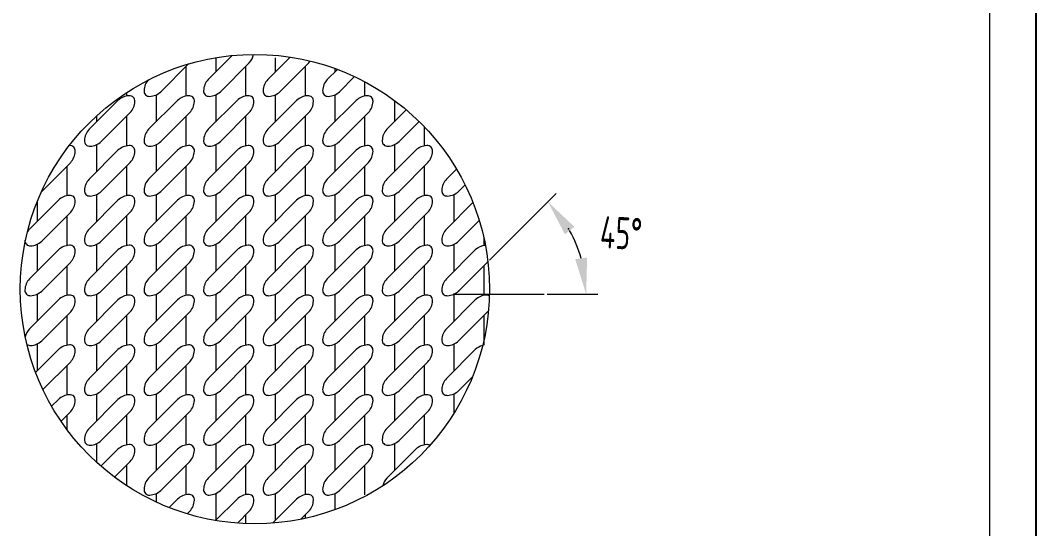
# Model space of a CAD drawing. Header units: millimetres. Extents: x 0 to 420, y 0 to 297.
# Drawn here: x 309.2 to 420, y 148.1 to 203.5 of the extents above; entities that cross this region are included whole.
import ezdxf

# ---------------------------------------------------------------- set-up
doc = ezdxf.new("R2010")
doc.units = ezdxf.units.MM
doc.header["$LTSCALE"] = 10
doc.header["$PDSIZE"] = -5
doc.layers.get('Defpoints').update_dxf_attribs({"lineweight": 18})
for name, color, linetype, lineweight in [('2细线层', 4, 'Continuous', 18), ('7标注层', 4, 'Continuous', 18), ('LAYER3', 4, 'Continuous', 18), ('粗线', 7, 'Continuous', 15)]:
    doc.layers.add(name, color=color, linetype=linetype, lineweight=lineweight)
doc.layers.add('边框', color=7, linetype='Continuous', lineweight=18, plot=False)
doc.styles.get("Standard").update_dxf_attribs({"font": 'isocp.shx', "width": 0.707, "bigfont": 'gbcbig.shx'})

msp = doc.modelspace()

# ---------------------------------------------------------------- hatches: boundary and pattern name
at = {"layer": 'LAYER3'}
for points in [[(368.63266, 180.18078), (369.68007, 180.97173), (366.78351, 183.71846)], [(371.06307, 177.63287), (369.76316, 177.45153), (370.95712, 173.64246)]]:
    msp.add_hatch(color=256, dxfattribs=at).paths.add_polyline_path(points, flags=0)

# ---------------------------------------------------------------- linework, layer by layer
at = {"layer": '2细线层'}
for p, q in [((329.71626, 197.04658), (332.33376, 199.66407)), ((330.54872, 199.42651), (330.54872, 197.87904)), ((336.21314, 197.04658), (338.66062, 199.49406)), ((337.04559, 199.42651), (337.04559, 197.87904)), ((324.55582, 195.71015), (327.58887, 198.74319)), ((327.30028, 198.45461), (327.30028, 195.23655)), ((331.05269, 195.71015), (334.21001, 198.86747)), ((333.79716, 198.45461), (333.79716, 195.23655)), ((337.54957, 195.71015), (340.70689, 198.86747)), ((340.29403, 198.45461), (340.29403, 195.23655)), ((342.71001, 197.04658), (343.81374, 198.1503)), ((343.54247, 198.25046), (343.54247, 197.87904)), ((344.04644, 195.71015), (345.69359, 197.35729)), ((346.79091, 196.80946), (346.79091, 195.23655)), ((320.80341, 195.60783), (320.80341, 195.23655)), ((324.05184, 195.37746), (324.05184, 192.44529)), ((330.54872, 195.37746), (330.54872, 192.44529)), ((337.04559, 195.37746), (337.04559, 192.44529)), ((343.54247, 195.37746), (343.54247, 192.44529)), ((316.72251, 191.61283), (319.87983, 194.77015)), ((323.21939, 191.61283), (326.37671, 194.77015)), ((329.71626, 191.61283), (332.87358, 194.77015)), ((336.21314, 191.61283), (339.37046, 194.77015)), ((342.71001, 191.61283), (345.86733, 194.77015)), ((350.03934, 194.76339), (350.03934, 192.44529)), ((317.55497, 193.08755), (317.55497, 192.44529)), ((318.05894, 190.2764), (321.21626, 193.43372)), ((320.80341, 193.02086), (320.80341, 189.8028)), ((324.55582, 190.2764), (327.71314, 193.43372)), ((327.30028, 193.02086), (327.30028, 189.8028)), ((331.05269, 190.2764), (334.21001, 193.43372)), ((333.79716, 193.02086), (333.79716, 189.8028)), ((337.54957, 190.2764), (340.70689, 193.43372)), ((340.29403, 193.02086), (340.29403, 189.8028)), ((344.04644, 190.2764), (347.20376, 193.43372)), ((346.79091, 193.02086), (346.79091, 189.8028)), ((349.20689, 191.61283), (351.33343, 193.73937)), ((350.54332, 190.2764), (352.73239, 192.46547)), ((353.28778, 191.90376), (353.28778, 189.8028)), ((317.55497, 189.94371), (317.55497, 187.01154)), ((324.05184, 189.94371), (324.05184, 187.01154)), ((330.54872, 189.94371), (330.54872, 187.01154)), ((337.04559, 189.94371), (337.04559, 187.01154)), ((343.54247, 189.94371), (343.54247, 187.01154)), ((350.03934, 189.94371), (350.03934, 187.01154)), ((316.72251, 186.17908), (319.87983, 189.3364)), ((323.21939, 186.17908), (326.37671, 189.3364)), ((329.71626, 186.17908), (332.87358, 189.3364)), ((336.21314, 186.17908), (339.37046, 189.3364)), ((342.71001, 186.17908), (345.86733, 189.3364)), ((349.20689, 186.17908), (352.36421, 189.3364)), ((311.56207, 184.84265), (314.71939, 187.99997)), ((314.30653, 187.58711), (314.30653, 184.36905)), ((318.05894, 184.84265), (321.21626, 187.99997)), ((320.80341, 187.58711), (320.80341, 184.36905)), ((324.55582, 184.84265), (327.71314, 187.99997)), ((327.30028, 187.58711), (327.30028, 184.36905)), ((331.05269, 184.84265), (334.21001, 187.99997)), ((333.79716, 187.58711), (333.79716, 184.36905)), ((337.54957, 184.84265), (340.70689, 187.99997)), ((340.29403, 187.58711), (340.29403, 184.36905)), ((344.04644, 184.84265), (347.20376, 187.99997)), ((346.79091, 187.58711), (346.79091, 184.36905)), ((350.54332, 184.84265), (353.70064, 187.99997)), ((353.28778, 187.58711), (353.28778, 184.36905)), ((355.70376, 186.17908), (356.80592, 187.28124)), ((357.04019, 184.84265), (357.74777, 185.55022)), ((310.22564, 180.74533), (313.38296, 183.90265)), ((316.72251, 180.74533), (319.87983, 183.90265)), ((317.55497, 184.50996), (317.55497, 181.57779)), ((323.21939, 180.74533), (326.37671, 183.90265)), ((324.05184, 184.50996), (324.05184, 181.57779)), ((329.71626, 180.74533), (332.87358, 183.90265)), ((330.54872, 184.50996), (330.54872, 181.57779)), ((336.21314, 180.74533), (339.37046, 183.90265)), ((337.04559, 184.50996), (337.04559, 181.57779)), ((342.71001, 180.74533), (345.86733, 183.90265)), ((343.54247, 184.50996), (343.54247, 181.57779)), ((349.20689, 180.74533), (352.36421, 183.90265)), ((350.03934, 184.50996), (350.03934, 181.57779)), ((356.53622, 184.50996), (356.53622, 181.57779)), ((311.05809, 183.70597), (311.05809, 181.57779)), ((355.70376, 180.74533), (358.59837, 183.63994)), ((311.56207, 179.4089), (314.71939, 182.56622)), ((314.30653, 182.15336), (314.30653, 178.9353)), ((318.05894, 179.4089), (321.21626, 182.56622)), ((320.80341, 182.15336), (320.80341, 178.9353)), ((324.55582, 179.4089), (327.71314, 182.56622)), ((327.30028, 182.15336), (327.30028, 178.9353)), ((331.05269, 179.4089), (334.21001, 182.56622)), ((333.79716, 182.15336), (333.79716, 178.9353)), ((337.54957, 179.4089), (340.70689, 182.56622)), ((340.29403, 182.15336), (340.29403, 178.9353)), ((344.04644, 179.4089), (347.20376, 182.56622)), ((346.79091, 182.15336), (346.79091, 178.9353)), ((350.54332, 179.4089), (353.70064, 182.56622)), ((353.28778, 182.15336), (353.28778, 178.9353)), ((357.04019, 179.4089), (359.29197, 181.66068)), ((359.78466, 179.79655), (359.78466, 178.9353)), ((310.22564, 175.31158), (313.38296, 178.4689)), ((311.05809, 179.07621), (311.05809, 176.14404)), ((316.72251, 175.31158), (319.87983, 178.4689)), ((317.55497, 179.07621), (317.55497, 176.14404)), ((323.21939, 175.31158), (326.37671, 178.4689)), ((324.05184, 179.07621), (324.05184, 176.14404)), ((329.71626, 175.31158), (332.87358, 178.4689)), ((330.54872, 179.07621), (330.54872, 176.14404)), ((336.21314, 175.31158), (339.37046, 178.4689)), ((337.04559, 179.07621), (337.04559, 176.14404)), ((342.71001, 175.31158), (345.86733, 178.4689)), ((343.54247, 179.07621), (343.54247, 176.14404)), ((349.20689, 175.31158), (352.36421, 178.4689)), ((350.03934, 179.07621), (350.03934, 176.14404)), ((355.70376, 175.31158), (358.86108, 178.4689)), ((356.53622, 179.07621), (356.53622, 176.14404)), ((311.56207, 173.97515), (314.71939, 177.13247)), ((314.30653, 176.71961), (314.30653, 173.50155)), ((318.05894, 173.97515), (321.21626, 177.13247)), ((320.80341, 176.71961), (320.80341, 173.50155)), ((324.55582, 173.97515), (327.71314, 177.13247)), ((327.30028, 176.71961), (327.30028, 173.50155)), ((331.05269, 173.97515), (334.21001, 177.13247)), ((333.79716, 176.71961), (333.79716, 173.50155)), ((337.54957, 173.97515), (340.70689, 177.13247)), ((340.29403, 176.71961), (340.29403, 173.50155)), ((344.04644, 173.97515), (347.20376, 177.13247)), ((346.79091, 176.71961), (346.79091, 173.50155)), ((350.54332, 173.97515), (353.70064, 177.13247)), ((353.28778, 176.71961), (353.28778, 173.50155)), ((357.04019, 173.97515), (360.19751, 177.13247)), ((359.78466, 176.71961), (359.78466, 173.50155)), ((310.22564, 169.87783), (313.38296, 173.03515)), ((311.05809, 173.64246), (311.05809, 170.71029)), ((316.72251, 169.87783), (319.87983, 173.03515)), ((317.55497, 173.64246), (317.55497, 170.71029)), ((323.21939, 169.87783), (326.37671, 173.03515)), ((324.05184, 173.64246), (324.05184, 170.71029)), ((329.71626, 169.87783), (332.87358, 173.03515)), ((330.54872, 173.64246), (330.54872, 170.71029)), ((336.21314, 169.87783), (339.37046, 173.03515)), ((337.04559, 173.64246), (337.04559, 170.71029)), ((342.71001, 169.87783), (345.86733, 173.03515)), ((343.54247, 173.64246), (343.54247, 170.71029)), ((349.20689, 169.87783), (352.36421, 173.03515)), ((350.03934, 173.64246), (350.03934, 170.71029)), ((355.70376, 169.87783), (358.86108, 173.03515)), ((356.53622, 173.64246), (356.53622, 170.71029)), ((311.56207, 168.5414), (314.71939, 171.69872)), ((314.30653, 171.28586), (314.30653, 168.0678)), ((318.05894, 168.5414), (321.21626, 171.69872)), ((320.80341, 171.28586), (320.80341, 168.0678)), ((324.55582, 168.5414), (327.71314, 171.69872)), ((327.30028, 171.28586), (327.30028, 168.0678)), ((331.05269, 168.5414), (334.21001, 171.69872)), ((333.79716, 171.28586), (333.79716, 168.0678)), ((337.54957, 168.5414), (340.70689, 171.69872)), ((340.29403, 171.28586), (340.29403, 168.0678)), ((344.04644, 168.5414), (347.20376, 171.69872)), ((346.79091, 171.28586), (346.79091, 168.0678)), ((350.54332, 168.5414), (353.70064, 171.69872)), ((353.28778, 171.28586), (353.28778, 168.0678)), ((357.04019, 168.5414), (360.19751, 171.69872)), ((359.78466, 171.28586), (359.78466, 168.0678)), ((310.89147, 165.10991), (313.38296, 167.6014)), ((311.05809, 168.20871), (311.05809, 165.27654)), ((316.72251, 164.44408), (319.87983, 167.6014)), ((317.55497, 168.20871), (317.55497, 165.27654)), ((323.21939, 164.44408), (326.37671, 167.6014)), ((324.05184, 168.20871), (324.05184, 165.27654)), ((329.71626, 164.44408), (332.87358, 167.6014)), ((330.54872, 168.20871), (330.54872, 165.27654)), ((336.21314, 164.44408), (339.37046, 167.6014)), ((337.04559, 168.20871), (337.04559, 165.27654)), ((342.71001, 164.44408), (345.86733, 167.6014)), ((343.54247, 168.20871), (343.54247, 165.27654)), ((349.20689, 164.44408), (352.36421, 167.6014)), ((350.03934, 168.20871), (350.03934, 165.27654)), ((355.70376, 164.44408), (358.86108, 167.6014)), ((356.53622, 168.20871), (356.53622, 165.27654)), ((311.68996, 163.23554), (314.71939, 166.26497)), ((318.05894, 163.10765), (321.21626, 166.26497)), ((324.55582, 163.10765), (327.71314, 166.26497)), ((331.05269, 163.10765), (334.21001, 166.26497)), ((337.54957, 163.10765), (340.70689, 166.26497)), ((344.04644, 163.10765), (347.20376, 166.26497)), ((350.54332, 163.10765), (353.70064, 166.26497)), ((314.30653, 165.85211), (314.30653, 162.63405)), ((320.80341, 165.85211), (320.80341, 162.63405)), ((327.30028, 165.85211), (327.30028, 162.63405)), ((333.79716, 165.85211), (333.79716, 162.63405)), ((340.29403, 165.85211), (340.29403, 162.63405)), ((346.79091, 165.85211), (346.79091, 162.63405)), ((353.28778, 165.85211), (353.28778, 162.63405)), ((357.04019, 163.10765), (358.543, 164.61046)), ((312.63902, 161.42372), (313.38296, 162.16765)), ((316.72251, 159.01033), (319.87983, 162.16765)), ((317.55497, 162.77496), (317.55497, 159.84279)), ((323.21939, 159.01033), (326.37671, 162.16765)), ((324.05184, 162.77496), (324.05184, 159.84279)), ((329.71626, 159.01033), (332.87358, 162.16765)), ((330.54872, 162.77496), (330.54872, 159.84279)), ((336.21314, 159.01033), (339.37046, 162.16765)), ((337.04559, 162.77496), (337.04559, 159.84279)), ((342.71001, 159.01033), (345.86733, 162.16765)), ((343.54247, 162.77496), (343.54247, 159.84279)), ((349.20689, 159.01033), (352.36421, 162.16765)), ((350.03934, 162.77496), (350.03934, 159.84279)), ((356.53622, 162.77496), (356.53622, 160.66447)), ((313.66956, 159.78139), (314.71939, 160.83122)), ((318.05894, 157.6739), (321.21626, 160.83122)), ((324.55582, 157.6739), (327.71314, 160.83122)), ((331.05269, 157.6739), (334.21001, 160.83122)), ((337.54957, 157.6739), (340.70689, 160.83122)), ((344.04644, 157.6739), (347.20376, 160.83122)), ((350.54332, 157.6739), (353.70064, 160.83122)), ((314.30653, 160.41836), (314.30653, 158.8886)), ((320.80341, 160.41836), (320.80341, 157.2003)), ((327.30028, 160.41836), (327.30028, 157.2003)), ((333.79716, 160.41836), (333.79716, 157.2003)), ((340.29403, 160.41836), (340.29403, 157.2003)), ((346.79091, 160.41836), (346.79091, 157.2003)), ((353.28778, 160.41836), (353.28778, 157.2003)), ((317.55497, 157.34121), (317.55497, 155.30109)), ((324.05184, 157.34121), (324.05184, 154.40904)), ((330.54872, 157.34121), (330.54872, 154.40904)), ((337.04559, 157.34121), (337.04559, 154.40904)), ((343.54247, 157.34121), (343.54247, 154.40904)), ((350.03934, 157.34121), (350.03934, 154.40904)), ((318.02666, 154.88073), (319.87983, 156.7339)), ((323.21939, 153.57658), (326.37671, 156.7339)), ((329.71626, 153.57658), (332.87358, 156.7339)), ((336.21314, 153.57658), (339.37046, 156.7339)), ((342.71001, 153.57658), (345.86733, 156.7339)), ((349.20689, 153.57658), (352.36421, 156.7339)), ((319.50662, 153.68782), (321.21626, 155.39747)), ((324.55582, 152.24015), (327.71314, 155.39747)), ((331.05269, 152.24015), (334.21001, 155.39747)), ((337.54957, 152.24015), (340.70689, 155.39747)), ((344.04644, 152.24015), (347.20376, 155.39747)), ((320.80341, 154.98461), (320.80341, 152.7808)), ((327.30028, 154.98461), (327.30028, 151.76655)), ((333.79716, 154.98461), (333.79716, 151.76655)), ((340.29403, 154.98461), (340.29403, 151.76655)), ((346.79091, 154.98461), (346.79091, 151.76655)), ((324.05184, 151.90746), (324.05184, 150.97755)), ((330.54872, 151.90746), (330.54872, 148.96213)), ((337.04559, 151.90746), (337.04559, 148.96213)), ((343.54247, 151.90746), (343.54247, 150.13818)), ((325.45412, 150.37756), (326.37671, 151.30015)), ((330.53746, 148.96403), (332.87358, 151.30015)), ((336.74735, 148.67704), (339.37046, 151.30015)), ((327.43937, 149.68995), (327.71314, 149.96372)), ((332.92051, 148.67421), (334.21001, 149.96372)), ((333.79716, 149.55086), (333.79716, 148.62424)), ((339.84669, 149.10352), (340.70689, 149.96372)), ((340.29403, 149.55086), (340.29403, 149.19739))]:
    msp.add_line(p, q, dxfattribs=at)
msp.add_circle((334.81507, 174.19432), 25.59034, dxfattribs=at)
for centre, radius, start, end in [((332.80631, 200.15588), 1.90536, 317.4521926, 348.753342), ((339.30319, 200.15588), 1.90536, 317.4521926, 324.8891389), ((324.62309, 195.75817), 1.90536, 137.4521926, 177.5855008), ((331.11996, 195.75817), 1.90536, 137.4521926, 177.5855008), ((337.61684, 195.75817), 1.90536, 137.4521926, 177.5855008), ((344.11371, 195.75817), 1.90536, 137.4521926, 177.5855008), ((321.16824, 193.36645), 1.90536, 92.4144992, 132.5478074), ((321.1439, 194.69779), 0.57505, 354.4188803, 95.5811197), ((323.29175, 195.78251), 0.57505, 174.4188803, 275.5811197), ((323.26741, 197.11385), 1.90536, 272.4144992, 312.5478074), ((327.66512, 193.36645), 1.90536, 92.4144992, 132.5478074), ((327.64078, 194.69779), 0.57505, 354.4188803, 95.5811197), ((329.78862, 195.78251), 0.57505, 174.4188803, 275.5811197), ((329.76428, 197.11385), 1.90536, 272.4144992, 312.5478074), ((334.16199, 193.36645), 1.90536, 92.4144992, 132.5478074), ((334.13765, 194.69779), 0.57505, 354.4188803, 95.5811197), ((336.2855, 195.78251), 0.57505, 174.4188803, 275.5811197), ((336.26116, 197.11385), 1.90536, 272.4144992, 312.5478074), ((340.65887, 193.36645), 1.90536, 92.4144992, 132.5478074), ((340.63453, 194.69779), 0.57505, 354.4188803, 95.5811197), ((342.78237, 195.78251), 0.57505, 174.4188803, 275.5811197), ((342.75803, 197.11385), 1.90536, 272.4144992, 312.5478074), ((347.15574, 193.36645), 1.90536, 92.4144992, 132.5478074), ((347.1314, 194.69779), 0.57505, 354.4188803, 95.5811197), ((319.81256, 194.72213), 1.90536, 317.4521926, 357.5855008), ((326.30944, 194.72213), 1.90536, 317.4521926, 357.5855008), ((332.80631, 194.72213), 1.90536, 317.4521926, 357.5855008), ((339.30319, 194.72213), 1.90536, 317.4521926, 357.5855008), ((345.80006, 194.72213), 1.90536, 317.4521926, 357.5855008), ((318.12621, 190.32442), 1.90536, 137.4521926, 177.5855008), ((324.62309, 190.32442), 1.90536, 137.4521926, 177.5855008), ((331.11996, 190.32442), 1.90536, 137.4521926, 177.5855008), ((337.61684, 190.32442), 1.90536, 137.4521926, 177.5855008), ((344.11371, 190.32442), 1.90536, 137.4521926, 177.5855008), ((350.61059, 190.32442), 1.90536, 137.4521926, 177.5855008), ((314.67137, 187.9327), 1.90536, 92.4144992, 93.3298088), ((314.64703, 189.26404), 0.57505, 354.4188803, 95.5811197), ((316.79487, 190.34876), 0.57505, 174.4188803, 275.5811197), ((316.77053, 191.6801), 1.90536, 272.4144992, 312.5478074), ((321.16824, 187.9327), 1.90536, 92.4144992, 132.5478074), ((321.1439, 189.26404), 0.57505, 354.4188803, 95.5811197), ((323.29175, 190.34876), 0.57505, 174.4188803, 275.5811197), ((323.26741, 191.6801), 1.90536, 272.4144992, 312.5478074), ((327.66512, 187.9327), 1.90536, 92.4144992, 132.5478074), ((327.64078, 189.26404), 0.57505, 354.4188803, 95.5811197), ((329.78862, 190.34876), 0.57505, 174.4188803, 275.5811197), ((329.76428, 191.6801), 1.90536, 272.4144992, 312.5478074), ((334.16199, 187.9327), 1.90536, 92.4144992, 132.5478074), ((334.13765, 189.26404), 0.57505, 354.4188803, 95.5811197), ((336.2855, 190.34876), 0.57505, 174.4188803, 275.5811197), ((336.26116, 191.6801), 1.90536, 272.4144992, 312.5478074), ((340.65887, 187.9327), 1.90536, 92.4144992, 132.5478074), ((340.63453, 189.26404), 0.57505, 354.4188803, 95.5811197), ((342.78237, 190.34876), 0.57505, 174.4188803, 275.5811197), ((342.75803, 191.6801), 1.90536, 272.4144992, 312.5478074), ((347.15574, 187.9327), 1.90536, 92.4144992, 132.5478074), ((347.1314, 189.26404), 0.57505, 354.4188803, 95.5811197), ((349.27925, 190.34876), 0.57505, 174.4188803, 275.5811197), ((349.25491, 191.6801), 1.90536, 272.4144992, 312.5478074), ((353.65262, 187.9327), 1.90536, 92.4144992, 132.5478074), ((353.62828, 189.26404), 0.57505, 354.4188803, 95.5811197), ((313.31569, 189.28838), 1.90536, 317.4521926, 357.5855008), ((319.81256, 189.28838), 1.90536, 317.4521926, 357.5855008), ((326.30944, 189.28838), 1.90536, 317.4521926, 357.5855008), ((332.80631, 189.28838), 1.90536, 317.4521926, 357.5855008), ((339.30319, 189.28838), 1.90536, 317.4521926, 357.5855008), ((345.80006, 189.28838), 1.90536, 317.4521926, 357.5855008), ((352.29694, 189.28838), 1.90536, 317.4521926, 357.5855008), ((318.12621, 184.89067), 1.90536, 137.4521926, 177.5855008), ((324.62309, 184.89067), 1.90536, 137.4521926, 177.5855008), ((331.11996, 184.89067), 1.90536, 137.4521926, 177.5855008), ((337.61684, 184.89067), 1.90536, 137.4521926, 177.5855008), ((344.11371, 184.89067), 1.90536, 137.4521926, 177.5855008), ((350.61059, 184.89067), 1.90536, 137.4521926, 177.5855008), ((357.10746, 184.89067), 1.90536, 137.4521926, 177.5855008), ((310.27366, 186.24635), 1.90536, 311.4016527, 312.5478074), ((314.67137, 182.49895), 1.90536, 92.4144992, 132.5478074), ((314.64703, 183.83029), 0.57505, 354.4188803, 95.5811197), ((316.79487, 184.91501), 0.57505, 174.4188803, 275.5811197), ((316.77053, 186.24635), 1.90536, 272.4144992, 312.5478074), ((321.16824, 182.49895), 1.90536, 92.4144992, 132.5478074), ((321.1439, 183.83029), 0.57505, 354.4188803, 95.5811197), ((323.29175, 184.91501), 0.57505, 174.4188803, 275.5811197), ((323.26741, 186.24635), 1.90536, 272.4144992, 312.5478074), ((327.66512, 182.49895), 1.90536, 92.4144992, 132.5478074), ((327.64078, 183.83029), 0.57505, 354.4188803, 95.5811197), ((329.78862, 184.91501), 0.57505, 174.4188803, 275.5811197), ((329.76428, 186.24635), 1.90536, 272.4144992, 312.5478074), ((334.16199, 182.49895), 1.90536, 92.4144992, 132.5478074), ((334.13765, 183.83029), 0.57505, 354.4188803, 95.5811197), ((336.2855, 184.91501), 0.57505, 174.4188803, 275.5811197), ((336.26116, 186.24635), 1.90536, 272.4144992, 312.5478074), ((340.65887, 182.49895), 1.90536, 92.4144992, 132.5478074), ((340.63453, 183.83029), 0.57505, 354.4188803, 95.5811197), ((342.78237, 184.91501), 0.57505, 174.4188803, 275.5811197), ((342.75803, 186.24635), 1.90536, 272.4144992, 312.5478074), ((347.15574, 182.49895), 1.90536, 92.4144992, 132.5478074), ((347.1314, 183.83029), 0.57505, 354.4188803, 95.5811197), ((349.27925, 184.91501), 0.57505, 174.4188803, 275.5811197), ((349.25491, 186.24635), 1.90536, 272.4144992, 312.5478074), ((353.65262, 182.49895), 1.90536, 92.4144992, 132.5478074), ((353.62828, 183.83029), 0.57505, 354.4188803, 95.5811197), ((355.77612, 184.91501), 0.57505, 174.4188803, 275.5811197), ((355.75178, 186.24635), 1.90536, 272.4144992, 312.5478074), ((313.31569, 183.85463), 1.90536, 317.4521926, 357.5855008), ((319.81256, 183.85463), 1.90536, 317.4521926, 357.5855008), ((326.30944, 183.85463), 1.90536, 317.4521926, 357.5855008), ((332.80631, 183.85463), 1.90536, 317.4521926, 357.5855008), ((339.30319, 183.85463), 1.90536, 317.4521926, 357.5855008), ((345.80006, 183.85463), 1.90536, 317.4521926, 357.5855008), ((352.29694, 183.85463), 1.90536, 317.4521926, 357.5855008), ((311.62934, 179.45692), 1.90536, 137.4521926, 148.7964212), ((318.12621, 179.45692), 1.90536, 137.4521926, 177.5855008), ((324.62309, 179.45692), 1.90536, 137.4521926, 177.5855008), ((331.11996, 179.45692), 1.90536, 137.4521926, 177.5855008), ((337.61684, 179.45692), 1.90536, 137.4521926, 177.5855008), ((344.11371, 179.45692), 1.90536, 137.4521926, 177.5855008), ((350.61059, 179.45692), 1.90536, 137.4521926, 177.5855008), ((357.10746, 179.45692), 1.90536, 137.4521926, 177.5855008), ((310.298, 179.48126), 0.57505, 174.4188803, 275.5811197), ((316.79487, 179.48126), 0.57505, 174.4188803, 275.5811197), ((323.29175, 179.48126), 0.57505, 174.4188803, 275.5811197), ((329.78862, 179.48126), 0.57505, 174.4188803, 275.5811197), ((336.2855, 179.48126), 0.57505, 174.4188803, 275.5811197), ((342.78237, 179.48126), 0.57505, 174.4188803, 275.5811197), ((349.27925, 179.48126), 0.57505, 174.4188803, 275.5811197), ((355.77612, 179.48126), 0.57505, 174.4188803, 275.5811197), ((310.27366, 180.8126), 1.90536, 272.4144992, 312.5478074), ((314.67137, 177.0652), 1.90536, 92.4144992, 132.5478074), ((314.64703, 178.39654), 0.57505, 354.4188803, 95.5811197), ((316.77053, 180.8126), 1.90536, 272.4144992, 312.5478074), ((321.16824, 177.0652), 1.90536, 92.4144992, 132.5478074), ((321.1439, 178.39654), 0.57505, 354.4188803, 95.5811197), ((323.26741, 180.8126), 1.90536, 272.4144992, 312.5478074), ((327.66512, 177.0652), 1.90536, 92.4144992, 132.5478074), ((327.64078, 178.39654), 0.57505, 354.4188803, 95.5811197), ((329.76428, 180.8126), 1.90536, 272.4144992, 312.5478074), ((334.16199, 177.0652), 1.90536, 92.4144992, 132.5478074), ((334.13765, 178.39654), 0.57505, 354.4188803, 95.5811197), ((336.26116, 180.8126), 1.90536, 272.4144992, 312.5478074), ((340.65887, 177.0652), 1.90536, 92.4144992, 132.5478074), ((340.63453, 178.39654), 0.57505, 354.4188803, 95.5811197), ((342.75803, 180.8126), 1.90536, 272.4144992, 312.5478074), ((347.15574, 177.0652), 1.90536, 92.4144992, 132.5478074), ((347.1314, 178.39654), 0.57505, 354.4188803, 95.5811197), ((349.25491, 180.8126), 1.90536, 272.4144992, 312.5478074), ((353.65262, 177.0652), 1.90536, 92.4144992, 132.5478074), ((353.62828, 178.39654), 0.57505, 354.4188803, 95.5811197), ((355.75178, 180.8126), 1.90536, 272.4144992, 312.5478074), ((360.14949, 177.0652), 1.90536, 95.7811461, 132.5478074), ((313.31569, 178.42088), 1.90536, 317.4521926, 357.5855008), ((319.81256, 178.42088), 1.90536, 317.4521926, 357.5855008), ((326.30944, 178.42088), 1.90536, 317.4521926, 357.5855008), ((332.80631, 178.42088), 1.90536, 317.4521926, 357.5855008), ((339.30319, 178.42088), 1.90536, 317.4521926, 357.5855008), ((345.80006, 178.42088), 1.90536, 317.4521926, 357.5855008), ((352.29694, 178.42088), 1.90536, 317.4521926, 357.5855008), ((358.79381, 178.42088), 1.90536, 317.4521926, 318.9961732), ((311.62934, 174.02317), 1.90536, 137.4521926, 177.5855008), ((318.12621, 174.02317), 1.90536, 137.4521926, 177.5855008), ((324.62309, 174.02317), 1.90536, 137.4521926, 177.5855008), ((331.11996, 174.02317), 1.90536, 137.4521926, 177.5855008), ((337.61684, 174.02317), 1.90536, 137.4521926, 177.5855008), ((344.11371, 174.02317), 1.90536, 137.4521926, 177.5855008), ((350.61059, 174.02317), 1.90536, 137.4521926, 177.5855008), ((357.10746, 174.02317), 1.90536, 137.4521926, 177.5855008), ((310.298, 174.04751), 0.57505, 174.4188803, 275.5811197), ((310.27366, 175.37885), 1.90536, 272.4144992, 312.5478074), ((316.79487, 174.04751), 0.57505, 174.4188803, 275.5811197), ((316.77053, 175.37885), 1.90536, 272.4144992, 312.5478074), ((323.29175, 174.04751), 0.57505, 174.4188803, 275.5811197), ((323.26741, 175.37885), 1.90536, 272.4144992, 312.5478074), ((329.78862, 174.04751), 0.57505, 174.4188803, 275.5811197), ((329.76428, 175.37885), 1.90536, 272.4144992, 312.5478074), ((336.2855, 174.04751), 0.57505, 174.4188803, 275.5811197), ((336.26116, 175.37885), 1.90536, 272.4144992, 312.5478074), ((342.78237, 174.04751), 0.57505, 174.4188803, 275.5811197), ((342.75803, 175.37885), 1.90536, 272.4144992, 312.5478074), ((349.27925, 174.04751), 0.57505, 174.4188803, 275.5811197), ((349.25491, 175.37885), 1.90536, 272.4144992, 312.5478074), ((355.77612, 174.04751), 0.57505, 174.4188803, 275.5811197), ((355.75178, 175.37885), 1.90536, 272.4144992, 312.5478074), ((314.67137, 171.63145), 1.90536, 92.4144992, 132.5478074), ((314.64703, 172.96279), 0.57505, 354.4188803, 95.5811197), ((313.31569, 172.98713), 1.90536, 317.4521926, 357.5855008), ((321.16824, 171.63145), 1.90536, 92.4144992, 132.5478074), ((321.1439, 172.96279), 0.57505, 354.4188803, 95.5811197), ((319.81256, 172.98713), 1.90536, 317.4521926, 357.5855008), ((327.66512, 171.63145), 1.90536, 92.4144992, 132.5478074), ((327.64078, 172.96279), 0.57505, 354.4188803, 95.5811197), ((326.30944, 172.98713), 1.90536, 317.4521926, 357.5855008), ((334.16199, 171.63145), 1.90536, 92.4144992, 132.5478074), ((334.13765, 172.96279), 0.57505, 354.4188803, 95.5811197), ((332.80631, 172.98713), 1.90536, 317.4521926, 357.5855008), ((340.65887, 171.63145), 1.90536, 92.4144992, 132.5478074), ((340.63453, 172.96279), 0.57505, 354.4188803, 95.5811197), ((339.30319, 172.98713), 1.90536, 317.4521926, 357.5855008), ((347.15574, 171.63145), 1.90536, 92.4144992, 132.5478074), ((347.1314, 172.96279), 0.57505, 354.4188803, 95.5811197), ((345.80006, 172.98713), 1.90536, 317.4521926, 357.5855008), ((353.65262, 171.63145), 1.90536, 92.4144992, 132.5478074), ((353.62828, 172.96279), 0.57505, 354.4188803, 95.5811197), ((352.29694, 172.98713), 1.90536, 317.4521926, 357.5855008), ((360.14949, 171.63145), 1.90536, 92.4144992, 132.5478074), ((360.12515, 172.96279), 0.57505, 61.9949639, 95.5811197), ((358.79381, 172.98713), 1.90536, 317.4521926, 321.9564035), ((311.62934, 168.58942), 1.90536, 137.4521926, 168.3808261), ((318.12621, 168.58942), 1.90536, 137.4521926, 177.5855008), ((324.62309, 168.58942), 1.90536, 137.4521926, 177.5855008), ((331.11996, 168.58942), 1.90536, 137.4521926, 177.5855008), ((337.61684, 168.58942), 1.90536, 137.4521926, 177.5855008), ((344.11371, 168.58942), 1.90536, 137.4521926, 177.5855008), ((350.61059, 168.58942), 1.90536, 137.4521926, 177.5855008), ((357.10746, 168.58942), 1.90536, 137.4521926, 177.5855008), ((310.27366, 169.9451), 1.90536, 272.4144992, 312.5478074), ((316.79487, 168.61376), 0.57505, 174.4188803, 275.5811197), ((316.77053, 169.9451), 1.90536, 272.4144992, 312.5478074), ((323.29175, 168.61376), 0.57505, 174.4188803, 275.5811197), ((323.26741, 169.9451), 1.90536, 272.4144992, 312.5478074), ((329.78862, 168.61376), 0.57505, 174.4188803, 275.5811197), ((329.76428, 169.9451), 1.90536, 272.4144992, 312.5478074), ((336.2855, 168.61376), 0.57505, 174.4188803, 275.5811197), ((336.26116, 169.9451), 1.90536, 272.4144992, 312.5478074), ((342.78237, 168.61376), 0.57505, 174.4188803, 275.5811197), ((342.75803, 169.9451), 1.90536, 272.4144992, 312.5478074), ((349.27925, 168.61376), 0.57505, 174.4188803, 275.5811197), ((349.25491, 169.9451), 1.90536, 272.4144992, 312.5478074), ((355.77612, 168.61376), 0.57505, 174.4188803, 275.5811197), ((355.75178, 169.9451), 1.90536, 272.4144992, 312.5478074), ((310.298, 168.61376), 0.57505, 232.350944, 275.5811197), ((314.67137, 166.1977), 1.90536, 92.4144992, 132.5478074), ((314.64703, 167.52904), 0.57505, 354.4188803, 95.5811197), ((313.31569, 167.55338), 1.90536, 317.4521926, 357.5855008), ((321.16824, 166.1977), 1.90536, 92.4144992, 132.5478074), ((321.1439, 167.52904), 0.57505, 354.4188803, 95.5811197), ((319.81256, 167.55338), 1.90536, 317.4521926, 357.5855008), ((327.66512, 166.1977), 1.90536, 92.4144992, 132.5478074), ((327.64078, 167.52904), 0.57505, 354.4188803, 95.5811197), ((326.30944, 167.55338), 1.90536, 317.4521926, 357.5855008), ((334.16199, 166.1977), 1.90536, 92.4144992, 132.5478074), ((334.13765, 167.52904), 0.57505, 354.4188803, 95.5811197), ((332.80631, 167.55338), 1.90536, 317.4521926, 357.5855008), ((340.65887, 166.1977), 1.90536, 92.4144992, 132.5478074), ((340.63453, 167.52904), 0.57505, 354.4188803, 95.5811197), ((339.30319, 167.55338), 1.90536, 317.4521926, 357.5855008), ((347.15574, 166.1977), 1.90536, 92.4144992, 132.5478074), ((347.1314, 167.52904), 0.57505, 354.4188803, 95.5811197), ((345.80006, 167.55338), 1.90536, 317.4521926, 357.5855008), ((353.65262, 166.1977), 1.90536, 92.4144992, 132.5478074), ((353.62828, 167.52904), 0.57505, 354.4188803, 95.5811197), ((352.29694, 167.55338), 1.90536, 317.4521926, 357.5855008), ((360.14949, 166.1977), 1.90536, 105.0823795, 132.5478074), ((318.12621, 163.15567), 1.90536, 137.4521926, 177.5855008), ((324.62309, 163.15567), 1.90536, 137.4521926, 177.5855008), ((331.11996, 163.15567), 1.90536, 137.4521926, 177.5855008), ((337.61684, 163.15567), 1.90536, 137.4521926, 177.5855008), ((344.11371, 163.15567), 1.90536, 137.4521926, 177.5855008), ((350.61059, 163.15567), 1.90536, 137.4521926, 177.5855008), ((357.10746, 163.15567), 1.90536, 137.4521926, 177.5855008), ((316.79487, 163.18001), 0.57505, 174.4188803, 275.5811197), ((316.77053, 164.51135), 1.90536, 272.4144992, 312.5478074), ((323.29175, 163.18001), 0.57505, 174.4188803, 275.5811197), ((323.26741, 164.51135), 1.90536, 272.4144992, 312.5478074), ((329.78862, 163.18001), 0.57505, 174.4188803, 275.5811197), ((329.76428, 164.51135), 1.90536, 272.4144992, 312.5478074), ((336.2855, 163.18001), 0.57505, 174.4188803, 275.5811197), ((336.26116, 164.51135), 1.90536, 272.4144992, 312.5478074), ((342.78237, 163.18001), 0.57505, 174.4188803, 275.5811197), ((342.75803, 164.51135), 1.90536, 272.4144992, 312.5478074), ((349.27925, 163.18001), 0.57505, 174.4188803, 275.5811197), ((349.25491, 164.51135), 1.90536, 272.4144992, 312.5478074), ((355.77612, 163.18001), 0.57505, 174.4188803, 275.5811197), ((355.75178, 164.51135), 1.90536, 272.4144992, 312.5478074), ((314.67137, 160.76395), 1.90536, 92.4144992, 132.5478074), ((314.64703, 162.09529), 0.57505, 354.4188803, 95.5811197), ((313.31569, 162.11963), 1.90536, 317.4521926, 357.5855008), ((321.16824, 160.76395), 1.90536, 92.4144992, 132.5478074), ((321.1439, 162.09529), 0.57505, 354.4188803, 95.5811197), ((319.81256, 162.11963), 1.90536, 317.4521926, 357.5855008), ((327.66512, 160.76395), 1.90536, 92.4144992, 132.5478074), ((327.64078, 162.09529), 0.57505, 354.4188803, 95.5811197), ((326.30944, 162.11963), 1.90536, 317.4521926, 357.5855008), ((334.16199, 160.76395), 1.90536, 92.4144992, 132.5478074), ((334.13765, 162.09529), 0.57505, 354.4188803, 95.5811197), ((332.80631, 162.11963), 1.90536, 317.4521926, 357.5855008), ((340.65887, 160.76395), 1.90536, 92.4144992, 132.5478074), ((340.63453, 162.09529), 0.57505, 354.4188803, 95.5811197), ((339.30319, 162.11963), 1.90536, 317.4521926, 357.5855008), ((347.15574, 160.76395), 1.90536, 92.4144992, 132.5478074), ((347.1314, 162.09529), 0.57505, 354.4188803, 95.5811197), ((345.80006, 162.11963), 1.90536, 317.4521926, 357.5855008), ((353.65262, 160.76395), 1.90536, 92.4144992, 132.5478074), ((353.62828, 162.09529), 0.57505, 354.4188803, 95.5811197), ((352.29694, 162.11963), 1.90536, 317.4521926, 357.5855008), ((318.12621, 157.72192), 1.90536, 137.4521926, 177.5855008), ((324.62309, 157.72192), 1.90536, 137.4521926, 177.5855008), ((331.11996, 157.72192), 1.90536, 137.4521926, 177.5855008), ((337.61684, 157.72192), 1.90536, 137.4521926, 177.5855008), ((344.11371, 157.72192), 1.90536, 137.4521926, 177.5855008), ((350.61059, 157.72192), 1.90536, 137.4521926, 177.5855008), ((316.79487, 157.74626), 0.57505, 174.4188803, 275.5811197), ((316.77053, 159.0776), 1.90536, 272.4144992, 312.5478074), ((323.29175, 157.74626), 0.57505, 174.4188803, 275.5811197), ((323.26741, 159.0776), 1.90536, 272.4144992, 312.5478074), ((329.78862, 157.74626), 0.57505, 174.4188803, 275.5811197), ((329.76428, 159.0776), 1.90536, 272.4144992, 312.5478074), ((336.2855, 157.74626), 0.57505, 174.4188803, 275.5811197), ((336.26116, 159.0776), 1.90536, 272.4144992, 312.5478074), ((342.78237, 157.74626), 0.57505, 174.4188803, 275.5811197), ((342.75803, 159.0776), 1.90536, 272.4144992, 312.5478074), ((349.27925, 157.74626), 0.57505, 174.4188803, 275.5811197), ((349.25491, 159.0776), 1.90536, 272.4144992, 312.5478074), ((321.16824, 155.3302), 1.90536, 92.4144992, 132.5478074), ((321.1439, 156.66154), 0.57505, 354.4188803, 95.5811197), ((319.81256, 156.68588), 1.90536, 317.4521926, 357.5855008), ((327.66512, 155.3302), 1.90536, 92.4144992, 132.5478074), ((327.64078, 156.66154), 0.57505, 354.4188803, 95.5811197), ((326.30944, 156.68588), 1.90536, 317.4521926, 357.5855008), ((334.16199, 155.3302), 1.90536, 92.4144992, 132.5478074), ((334.13765, 156.66154), 0.57505, 354.4188803, 95.5811197), ((332.80631, 156.68588), 1.90536, 317.4521926, 357.5855008), ((340.65887, 155.3302), 1.90536, 92.4144992, 132.5478074), ((340.63453, 156.66154), 0.57505, 354.4188803, 95.5811197), ((339.30319, 156.68588), 1.90536, 317.4521926, 357.5855008), ((347.15574, 155.3302), 1.90536, 92.4144992, 132.5478074), ((347.1314, 156.66154), 0.57505, 354.4188803, 95.5811197), ((345.80006, 156.68588), 1.90536, 317.4521926, 357.5855008), ((353.65262, 155.3302), 1.90536, 92.4144992, 132.5478074), ((353.62828, 156.66154), 0.57505, 60.3107235, 95.5811197), ((324.62309, 152.28817), 1.90536, 137.4521926, 177.5855008), ((331.11996, 152.28817), 1.90536, 137.4521926, 177.5855008), ((337.61684, 152.28817), 1.90536, 137.4521926, 177.5855008), ((344.11371, 152.28817), 1.90536, 137.4521926, 177.5855008), ((350.61059, 152.28817), 1.90536, 137.4521926, 166.3919902), ((323.29175, 152.31251), 0.57505, 174.4188803, 275.5811197), ((323.26741, 153.64385), 1.90536, 272.4144992, 312.5478074), ((327.66512, 149.89645), 1.90536, 92.4144992, 132.5478074), ((327.64078, 151.22779), 0.57505, 354.4188803, 95.5811197), ((329.78862, 152.31251), 0.57505, 174.4188803, 275.5811197), ((329.76428, 153.64385), 1.90536, 272.4144992, 312.5478074), ((334.16199, 149.89645), 1.90536, 92.4144992, 132.5478074), ((334.13765, 151.22779), 0.57505, 354.4188803, 95.5811197), ((336.2855, 152.31251), 0.57505, 174.4188803, 275.5811197), ((336.26116, 153.64385), 1.90536, 272.4144992, 312.5478074), ((340.65887, 149.89645), 1.90536, 92.4144992, 132.5478074), ((340.63453, 151.22779), 0.57505, 354.4188803, 95.5811197), ((342.78237, 152.31251), 0.57505, 174.4188803, 275.5811197), ((342.75803, 153.64385), 1.90536, 272.4144992, 312.5478074), ((326.30944, 151.25213), 1.90536, 317.4521926, 357.5855008), ((332.80631, 151.25213), 1.90536, 317.4521926, 357.5855008), ((339.30319, 151.25213), 1.90536, 317.4521926, 357.5855008)]:
    msp.add_arc(centre, radius, start, end, dxfattribs=at)
at = {"layer": '2细线层', "color": 0, "linetype": 'ByBlock'}
for p in [(360.19751, 177.13247), (357.04019, 173.97515), (356.53622, 173.64246)]:
    msp.add_point(p, dxfattribs=at)
at = {"layer": 'Defpoints', "color": 0, "linetype": 'ByBlock'}
msp.add_point((366.38278, 173.64246), dxfattribs=at)
at = {"layer": 'LAYER3'}
for p, q in [((360.42025, 177.35521), (367.67446, 184.60942)), ((356.53622, 173.64246), (366.38278, 173.64246)), ((366.69778, 173.64246), (372.21712, 173.64246))]:
    msp.add_line(p, q, dxfattribs=at)
msp.add_arc((356.70751, 173.64246), 14.24962, 15.8829604, 29.1170396, dxfattribs=at)
msp.add_point((369.04804, 180.76727), dxfattribs=at)
at = {"layer": '粗线'}
msp.add_line((415, 5), (415, 292), dxfattribs=at)
at = {"layer": '边框', "linetype": 'Continuous', "lineweight": 25}
msp.add_line((420, 297), (420, 0), dxfattribs=at)

# ---------------------------------------------------------------- texts
at = {"layer": '7标注层', "insert": (374.7772, 180.2986), "char_height": 3.5, "width": 8.4857091, "attachment_point": 5, "rotation": 357}
msp.add_mtext('45%%D', dxfattribs=at)

doc.saveas('drawing.dxf')
